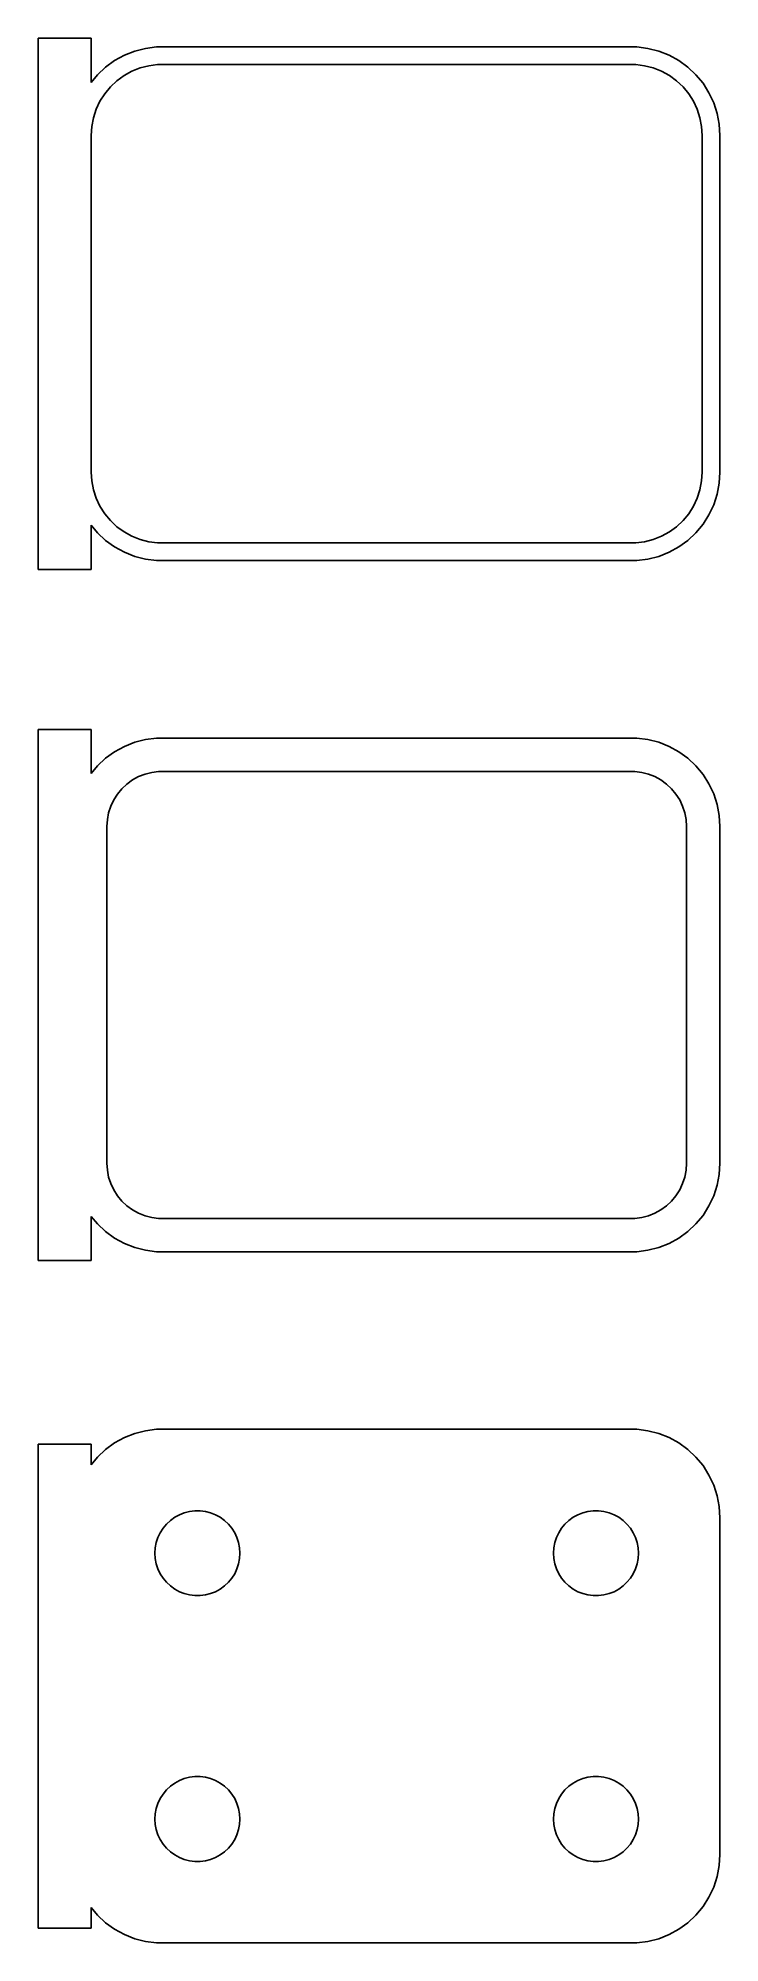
# Model space of a CAD drawing. Header units: metres. Extents: x -20 to 18, y 103 to 210.
import ezdxf

# ---------------------------------------------------------------- set-up
doc = ezdxf.new("R2010")
doc.units = ezdxf.units.M

msp = doc.modelspace()

# ---------------------------------------------------------------- linework, layer by layer
for p, q in [((-17.25, 209.99), (-20.25, 209.99)), ((-20.25, 209.99), (-20.25, 180.01)), ((-17.25, 207.493), (-17.25, 209.99)), ((-15.9291, 208.722), (-16.4371, 208.353)), ((-15.3789, 209.024), (-15.9291, 208.722)), ((-14.7951, 209.255), (-15.3789, 209.024)), ((-14.1869, 209.411), (-14.7951, 209.255)), ((-13.5639, 209.49), (-14.1869, 209.411)), ((13.5639, 209.49), (-13.5639, 209.49)), ((14.1869, 209.411), (13.5639, 209.49)), ((14.7951, 209.255), (14.1869, 209.411)), ((15.3789, 209.024), (14.7951, 209.255)), ((15.9291, 208.722), (15.3789, 209.024)), ((16.4371, 208.353), (15.9291, 208.722)), ((-16.8948, 207.923), (-17.25, 207.493)), ((-16.4371, 208.353), (-16.8948, 207.923)), ((-16.1659, 207.238), (-15.7997, 207.582)), ((-15.7997, 207.582), (-15.3933, 207.877)), ((-15.3933, 207.877), (-14.9531, 208.119)), ((-14.9531, 208.119), (-14.4861, 208.304)), ((-14.4861, 208.304), (-13.9995, 208.429)), ((-13.9995, 208.429), (-13.5012, 208.492)), ((-13.5012, 208.492), (13.5012, 208.492)), ((13.5012, 208.492), (13.9995, 208.429)), ((13.9995, 208.429), (14.4861, 208.304)), ((14.4861, 208.304), (14.9531, 208.119)), ((14.9531, 208.119), (15.3933, 207.877)), ((15.3933, 207.877), (15.7997, 207.582)), ((15.7997, 207.582), (16.1659, 207.238)), ((16.8948, 207.923), (16.4371, 208.353)), ((17.2951, 207.439), (16.8948, 207.923)), ((17.6315, 206.909), (17.2951, 207.439)), ((-16.9691, 205.972), (-16.7552, 206.427)), ((-16.7552, 206.427), (-16.4861, 206.851)), ((-16.4861, 206.851), (-16.1659, 207.238)), ((16.1659, 207.238), (16.4861, 206.851)), ((16.4861, 206.851), (16.7552, 206.427)), ((16.7552, 206.427), (16.9691, 205.972)), ((17.8989, 206.341), (17.6315, 206.909)), ((-17.2184, 205.001), (-17.1243, 205.495)), ((-17.1243, 205.495), (-16.9691, 205.972)), ((16.9691, 205.972), (17.1243, 205.495)), ((17.1243, 205.495), (17.2184, 205.001)), ((18.0929, 205.743), (17.8989, 206.341)), ((18.2106, 205.127), (18.0929, 205.743)), ((-17.25, 204.5), (-17.2184, 205.001)), ((-17.25, 185.5), (-17.25, 204.5)), ((17.2184, 205.001), (17.25, 204.5)), ((17.25, 204.5), (17.25, 185.5)), ((18.25, 204.5), (18.2106, 205.127)), ((18.25, 185.5), (18.25, 204.5)), ((-17.2184, 184.999), (-17.25, 185.5)), ((-17.1243, 184.505), (-17.2184, 184.999)), ((17.2184, 184.999), (17.1243, 184.505)), ((17.25, 185.5), (17.2184, 184.999)), ((18.0929, 184.257), (18.2106, 184.873)), ((18.2106, 184.873), (18.25, 185.5)), ((-16.9691, 184.028), (-17.1243, 184.505)), ((-16.7552, 183.573), (-16.9691, 184.028)), ((16.9691, 184.028), (16.7552, 183.573)), ((17.1243, 184.505), (16.9691, 184.028)), ((17.8989, 183.659), (18.0929, 184.257)), ((-16.4861, 183.149), (-16.7552, 183.573)), ((-16.1659, 182.762), (-16.4861, 183.149)), ((-15.7997, 182.418), (-16.1659, 182.762)), ((16.1659, 182.762), (15.7997, 182.418)), ((16.4861, 183.149), (16.1659, 182.762)), ((16.7552, 183.573), (16.4861, 183.149)), ((17.2951, 182.561), (17.6315, 183.091)), ((17.6315, 183.091), (17.8989, 183.659)), ((-17.25, 182.507), (-16.8948, 182.077)), ((-17.25, 180.01), (-17.25, 182.507)), ((-16.8948, 182.077), (-16.4371, 181.647)), ((-16.4371, 181.647), (-15.9291, 181.278)), ((-15.3933, 182.123), (-15.7997, 182.418)), ((-14.9531, 181.881), (-15.3933, 182.123)), ((-14.4861, 181.696), (-14.9531, 181.881)), ((-13.9995, 181.571), (-14.4861, 181.696)), ((14.4861, 181.696), (13.9995, 181.571)), ((14.9531, 181.881), (14.4861, 181.696)), ((15.3933, 182.123), (14.9531, 181.881)), ((15.7997, 182.418), (15.3933, 182.123)), ((15.9291, 181.278), (16.4371, 181.647)), ((16.4371, 181.647), (16.8948, 182.077)), ((16.8948, 182.077), (17.2951, 182.561)), ((-15.9291, 181.278), (-15.3789, 180.976)), ((-15.3789, 180.976), (-14.7951, 180.745)), ((-14.7951, 180.745), (-14.1869, 180.589)), ((-14.1869, 180.589), (-13.5639, 180.51)), ((-13.5012, 181.508), (-13.9995, 181.571)), ((13.5012, 181.508), (-13.5012, 181.508)), ((13.9995, 181.571), (13.5012, 181.508)), ((13.5639, 180.51), (14.1869, 180.589)), ((14.1869, 180.589), (14.7951, 180.745)), ((14.7951, 180.745), (15.3789, 180.976)), ((15.3789, 180.976), (15.9291, 181.278)), ((-20.25, 180.01), (-17.25, 180.01)), ((-13.5639, 180.51), (13.5639, 180.51)), ((-17.25, 170.979), (-20.25, 170.979)), ((-20.25, 170.979), (-20.25, 141.021)), ((-17.25, 168.493), (-17.25, 170.979)), ((-15.3789, 170.024), (-15.9291, 169.722)), ((-14.7951, 170.255), (-15.3789, 170.024)), ((-14.1869, 170.411), (-14.7951, 170.255)), ((-13.5639, 170.49), (-14.1869, 170.411)), ((13.5639, 170.49), (-13.5639, 170.49)), ((14.1869, 170.411), (13.5639, 170.49)), ((14.7951, 170.255), (14.1869, 170.411)), ((15.3789, 170.024), (14.7951, 170.255)), ((15.9291, 169.722), (15.3789, 170.024)), ((-16.8948, 168.923), (-17.25, 168.493)), ((-16.4371, 169.353), (-16.8948, 168.923)), ((-15.9291, 169.722), (-16.4371, 169.353)), ((16.4371, 169.353), (15.9291, 169.722)), ((16.8948, 168.923), (16.4371, 169.353)), ((17.2951, 168.439), (16.8948, 168.923)), ((-15.5192, 167.631), (-15.2342, 167.899)), ((-15.2342, 167.899), (-14.918, 168.128)), ((-14.918, 168.128), (-14.5754, 168.317)), ((-14.5754, 168.317), (-14.2119, 168.461)), ((-14.2119, 168.461), (-13.8333, 168.558)), ((-13.8333, 168.558), (-13.4454, 168.607)), ((-13.4454, 168.607), (13.4454, 168.607)), ((13.4454, 168.607), (13.8333, 168.558)), ((13.8333, 168.558), (14.2119, 168.461)), ((14.2119, 168.461), (14.5754, 168.317)), ((14.5754, 168.317), (14.918, 168.128)), ((14.918, 168.128), (15.2342, 167.899)), ((15.2342, 167.899), (15.5192, 167.631)), ((17.6315, 167.909), (17.2951, 168.439)), ((17.8989, 167.341), (17.6315, 167.909)), ((-16.2651, 166.274), (-16.1443, 166.646)), ((-16.1443, 166.646), (-15.9779, 167)), ((-15.9779, 167), (-15.7684, 167.33)), ((-15.7684, 167.33), (-15.5192, 167.631)), ((15.5192, 167.631), (15.7684, 167.33)), ((15.7684, 167.33), (15.9779, 167)), ((15.9779, 167), (16.1443, 166.646)), ((16.1443, 166.646), (16.2651, 166.274)), ((18.0929, 166.743), (17.8989, 167.341)), ((18.2106, 166.127), (18.0929, 166.743)), ((-16.3629, 165.5), (-16.3384, 165.89)), ((-16.3384, 165.89), (-16.2651, 166.274)), ((16.2651, 166.274), (16.3384, 165.89)), ((16.3384, 165.89), (16.3629, 165.5)), ((18.25, 165.5), (18.2106, 166.127)), ((-16.3629, 146.5), (-16.3629, 165.5)), ((16.3629, 165.5), (16.3629, 146.5)), ((18.25, 146.5), (18.25, 165.5)), ((-16.3384, 146.11), (-16.3629, 146.5)), ((16.3629, 146.5), (16.3384, 146.11)), ((18.2106, 145.873), (18.25, 146.5)), ((-16.2651, 145.726), (-16.3384, 146.11)), ((-16.1443, 145.354), (-16.2651, 145.726)), ((-15.9779, 145), (-16.1443, 145.354)), ((16.1443, 145.354), (15.9779, 145)), ((16.2651, 145.726), (16.1443, 145.354)), ((16.3384, 146.11), (16.2651, 145.726)), ((17.8989, 144.659), (18.0929, 145.257)), ((18.0929, 145.257), (18.2106, 145.873)), ((-15.7684, 144.67), (-15.9779, 145)), ((-15.5192, 144.369), (-15.7684, 144.67)), ((-15.2342, 144.101), (-15.5192, 144.369)), ((-14.918, 143.872), (-15.2342, 144.101)), ((15.2342, 144.101), (14.918, 143.872)), ((15.5192, 144.369), (15.2342, 144.101)), ((15.7684, 144.67), (15.5192, 144.369)), ((15.9779, 145), (15.7684, 144.67)), ((17.2951, 143.561), (17.6315, 144.091)), ((17.6315, 144.091), (17.8989, 144.659)), ((-17.25, 143.507), (-16.8948, 143.077)), ((-17.25, 141.021), (-17.25, 143.507)), ((-16.8948, 143.077), (-16.4371, 142.647)), ((-14.5754, 143.683), (-14.918, 143.872)), ((-14.2119, 143.539), (-14.5754, 143.683)), ((-13.8333, 143.442), (-14.2119, 143.539)), ((-13.4454, 143.393), (-13.8333, 143.442)), ((13.4454, 143.393), (-13.4454, 143.393)), ((13.8333, 143.442), (13.4454, 143.393)), ((14.2119, 143.539), (13.8333, 143.442)), ((14.5754, 143.683), (14.2119, 143.539)), ((14.918, 143.872), (14.5754, 143.683)), ((16.4371, 142.647), (16.8948, 143.077)), ((16.8948, 143.077), (17.2951, 143.561)), ((-16.4371, 142.647), (-15.9291, 142.278)), ((-15.9291, 142.278), (-15.3789, 141.976)), ((-15.3789, 141.976), (-14.7951, 141.745)), ((14.7951, 141.745), (15.3789, 141.976)), ((15.3789, 141.976), (15.9291, 142.278)), ((15.9291, 142.278), (16.4371, 142.647)), ((-20.25, 141.021), (-17.25, 141.021)), ((-14.7951, 141.745), (-14.1869, 141.589)), ((-14.1869, 141.589), (-13.5639, 141.51)), ((-13.5639, 141.51), (13.5639, 141.51)), ((13.5639, 141.51), (14.1869, 141.589)), ((14.1869, 141.589), (14.7951, 141.745)), ((-14.7951, 131.255), (-15.3789, 131.024)), ((-14.1869, 131.411), (-14.7951, 131.255)), ((-13.5639, 131.49), (-14.1869, 131.411)), ((13.5639, 131.49), (-13.5639, 131.49)), ((14.1869, 131.411), (13.5639, 131.49)), ((14.7951, 131.255), (14.1869, 131.411)), ((15.3789, 131.024), (14.7951, 131.255)), ((-17.25, 130.653), (-20.25, 130.653)), ((-20.25, 130.653), (-20.25, 103.347)), ((-17.25, 129.493), (-17.25, 130.653)), ((-16.4371, 130.353), (-16.8948, 129.923)), ((-15.9291, 130.722), (-16.4371, 130.353)), ((-15.3789, 131.024), (-15.9291, 130.722)), ((15.9291, 130.722), (15.3789, 131.024)), ((16.4371, 130.353), (15.9291, 130.722)), ((16.8948, 129.923), (16.4371, 130.353)), ((-16.8948, 129.923), (-17.25, 129.493)), ((17.2951, 129.439), (16.8948, 129.923)), ((17.6315, 128.909), (17.2951, 129.439)), ((17.8989, 128.341), (17.6315, 128.909)), ((18.0929, 127.743), (17.8989, 128.341)), ((-11.9916, 126.783), (-11.6997, 126.857)), ((-11.6997, 126.857), (-11.4007, 126.895)), ((-11.4007, 126.895), (-11.0993, 126.895)), ((-11.0993, 126.895), (-10.8003, 126.857)), ((-10.8003, 126.857), (-10.5083, 126.783)), ((10.5083, 126.783), (10.8003, 126.857)), ((10.8003, 126.857), (11.0993, 126.895)), ((11.0993, 126.895), (11.4007, 126.895)), ((11.4007, 126.895), (11.6997, 126.857)), ((11.6997, 126.857), (11.9916, 126.783)), ((18.2106, 127.127), (18.0929, 127.743)), ((18.25, 126.5), (18.2106, 127.127)), ((-13.3531, 125.656), (-13.1916, 125.911)), ((-13.1916, 125.911), (-12.9995, 126.143)), ((-12.9995, 126.143), (-12.7798, 126.349)), ((-12.7798, 126.349), (-12.536, 126.526)), ((-12.536, 126.526), (-12.2719, 126.672)), ((-12.2719, 126.672), (-11.9916, 126.783)), ((-10.5083, 126.783), (-10.2281, 126.672)), ((-10.2281, 126.672), (-9.964, 126.526)), ((-9.964, 126.526), (-9.72017, 126.349)), ((-9.72017, 126.349), (-9.50047, 126.143)), ((-9.50047, 126.143), (-9.30835, 125.911)), ((-9.30835, 125.911), (-9.14685, 125.656)), ((9.14685, 125.656), (9.30835, 125.911)), ((9.30835, 125.911), (9.50047, 126.143)), ((9.50047, 126.143), (9.72017, 126.349)), ((9.72017, 126.349), (9.964, 126.526)), ((9.964, 126.526), (10.2281, 126.672)), ((10.2281, 126.672), (10.5083, 126.783)), ((11.9916, 126.783), (12.2719, 126.672)), ((12.2719, 126.672), (12.536, 126.526)), ((12.536, 126.526), (12.7798, 126.349)), ((12.7798, 126.349), (12.9995, 126.143)), ((12.9995, 126.143), (13.1916, 125.911)), ((13.1916, 125.911), (13.3531, 125.656)), ((18.25, 107.5), (18.25, 126.5)), ((-13.65, 124.5), (-13.6311, 124.801)), ((-13.6311, 124.801), (-13.5746, 125.097)), ((-13.5746, 125.097), (-13.4815, 125.383)), ((-13.4815, 125.383), (-13.3531, 125.656)), ((-9.14685, 125.656), (-9.01852, 125.383)), ((-9.01852, 125.383), (-8.9254, 125.097)), ((-8.9254, 125.097), (-8.86891, 124.801)), ((-8.86891, 124.801), (-8.84999, 124.5)), ((8.84999, 124.5), (8.86891, 124.801)), ((8.86891, 124.801), (8.9254, 125.097)), ((8.9254, 125.097), (9.01852, 125.383)), ((9.01852, 125.383), (9.14685, 125.656)), ((13.3531, 125.656), (13.4815, 125.383)), ((13.4815, 125.383), (13.5746, 125.097)), ((13.5746, 125.097), (13.6311, 124.801)), ((13.6311, 124.801), (13.65, 124.5)), ((-13.6311, 124.199), (-13.65, 124.5)), ((-13.5746, 123.903), (-13.6311, 124.199)), ((-13.4815, 123.617), (-13.5746, 123.903)), ((-13.3531, 123.344), (-13.4815, 123.617)), ((-9.01852, 123.617), (-9.14685, 123.344)), ((-8.9254, 123.903), (-9.01852, 123.617)), ((-8.86891, 124.199), (-8.9254, 123.903)), ((-8.84999, 124.5), (-8.86891, 124.199)), ((8.86891, 124.199), (8.84999, 124.5)), ((8.9254, 123.903), (8.86891, 124.199)), ((9.01852, 123.617), (8.9254, 123.903)), ((9.14685, 123.344), (9.01852, 123.617)), ((13.4815, 123.617), (13.3531, 123.344)), ((13.5746, 123.903), (13.4815, 123.617)), ((13.6311, 124.199), (13.5746, 123.903)), ((13.65, 124.5), (13.6311, 124.199)), ((-13.1916, 123.089), (-13.3531, 123.344)), ((-12.9995, 122.857), (-13.1916, 123.089)), ((-12.7798, 122.651), (-12.9995, 122.857)), ((-12.536, 122.474), (-12.7798, 122.651)), ((-9.72017, 122.651), (-9.964, 122.474)), ((-9.50047, 122.857), (-9.72017, 122.651)), ((-9.30835, 123.089), (-9.50047, 122.857)), ((-9.14685, 123.344), (-9.30835, 123.089)), ((9.30835, 123.089), (9.14685, 123.344)), ((9.50047, 122.857), (9.30835, 123.089)), ((9.72017, 122.651), (9.50047, 122.857)), ((9.964, 122.474), (9.72017, 122.651)), ((12.7798, 122.651), (12.536, 122.474)), ((12.9995, 122.857), (12.7798, 122.651)), ((13.1916, 123.089), (12.9995, 122.857)), ((13.3531, 123.344), (13.1916, 123.089)), ((-12.2719, 122.328), (-12.536, 122.474)), ((-11.9916, 122.217), (-12.2719, 122.328)), ((-11.6997, 122.143), (-11.9916, 122.217)), ((-11.4007, 122.105), (-11.6997, 122.143)), ((-11.0993, 122.105), (-11.4007, 122.105)), ((-10.8003, 122.143), (-11.0993, 122.105)), ((-10.5083, 122.217), (-10.8003, 122.143)), ((-10.2281, 122.328), (-10.5083, 122.217)), ((-9.964, 122.474), (-10.2281, 122.328)), ((10.2281, 122.328), (9.964, 122.474)), ((10.5083, 122.217), (10.2281, 122.328)), ((10.8003, 122.143), (10.5083, 122.217)), ((11.0993, 122.105), (10.8003, 122.143)), ((11.4007, 122.105), (11.0993, 122.105)), ((11.6997, 122.143), (11.4007, 122.105)), ((11.9916, 122.217), (11.6997, 122.143)), ((12.2719, 122.328), (11.9916, 122.217)), ((12.536, 122.474), (12.2719, 122.328)), ((-12.2719, 111.672), (-11.9916, 111.783)), ((-11.9916, 111.783), (-11.6997, 111.857)), ((-11.6997, 111.857), (-11.4007, 111.895)), ((-11.4007, 111.895), (-11.0993, 111.895)), ((-11.0993, 111.895), (-10.8003, 111.857)), ((-10.8003, 111.857), (-10.5083, 111.783)), ((-10.5083, 111.783), (-10.2281, 111.672)), ((10.2281, 111.672), (10.5083, 111.783)), ((10.5083, 111.783), (10.8003, 111.857)), ((10.8003, 111.857), (11.0993, 111.895)), ((11.0993, 111.895), (11.4007, 111.895)), ((11.4007, 111.895), (11.6997, 111.857)), ((11.6997, 111.857), (11.9916, 111.783)), ((11.9916, 111.783), (12.2719, 111.672)), ((-13.3531, 110.656), (-13.1916, 110.911)), ((-13.1916, 110.911), (-12.9995, 111.143)), ((-12.9995, 111.143), (-12.7798, 111.349)), ((-12.7798, 111.349), (-12.536, 111.526)), ((-12.536, 111.526), (-12.2719, 111.672)), ((-10.2281, 111.672), (-9.964, 111.526)), ((-9.964, 111.526), (-9.72017, 111.349)), ((-9.72017, 111.349), (-9.50047, 111.143)), ((-9.50047, 111.143), (-9.30835, 110.911)), ((-9.30835, 110.911), (-9.14685, 110.656)), ((9.14685, 110.656), (9.30835, 110.911)), ((9.30835, 110.911), (9.50047, 111.143)), ((9.50047, 111.143), (9.72017, 111.349)), ((9.72017, 111.349), (9.964, 111.526)), ((9.964, 111.526), (10.2281, 111.672)), ((12.2719, 111.672), (12.536, 111.526)), ((12.536, 111.526), (12.7798, 111.349)), ((12.7798, 111.349), (12.9995, 111.143)), ((12.9995, 111.143), (13.1916, 110.911)), ((13.1916, 110.911), (13.3531, 110.656)), ((-13.65, 109.5), (-13.6311, 109.801)), ((-13.6311, 109.801), (-13.5746, 110.097)), ((-13.5746, 110.097), (-13.4815, 110.383)), ((-13.4815, 110.383), (-13.3531, 110.656)), ((-9.14685, 110.656), (-9.01852, 110.383)), ((-9.01852, 110.383), (-8.9254, 110.097)), ((-8.9254, 110.097), (-8.86891, 109.801)), ((-8.86891, 109.801), (-8.84999, 109.5)), ((8.84999, 109.5), (8.86891, 109.801)), ((8.86891, 109.801), (8.9254, 110.097)), ((8.9254, 110.097), (9.01852, 110.383)), ((9.01852, 110.383), (9.14685, 110.656)), ((13.3531, 110.656), (13.4815, 110.383)), ((13.4815, 110.383), (13.5746, 110.097)), ((13.5746, 110.097), (13.6311, 109.801)), ((13.6311, 109.801), (13.65, 109.5)), ((-13.6311, 109.199), (-13.65, 109.5)), ((-13.5746, 108.903), (-13.6311, 109.199)), ((-13.4815, 108.617), (-13.5746, 108.903)), ((-13.3531, 108.344), (-13.4815, 108.617)), ((-9.01852, 108.617), (-9.14685, 108.344)), ((-8.9254, 108.903), (-9.01852, 108.617)), ((-8.86891, 109.199), (-8.9254, 108.903)), ((-8.84999, 109.5), (-8.86891, 109.199)), ((8.86891, 109.199), (8.84999, 109.5)), ((8.9254, 108.903), (8.86891, 109.199)), ((9.01852, 108.617), (8.9254, 108.903)), ((9.14685, 108.344), (9.01852, 108.617)), ((13.4815, 108.617), (13.3531, 108.344)), ((13.5746, 108.903), (13.4815, 108.617)), ((13.6311, 109.199), (13.5746, 108.903)), ((13.65, 109.5), (13.6311, 109.199)), ((-13.1916, 108.089), (-13.3531, 108.344)), ((-12.9995, 107.857), (-13.1916, 108.089)), ((-12.7798, 107.651), (-12.9995, 107.857)), ((-12.536, 107.474), (-12.7798, 107.651)), ((-9.72017, 107.651), (-9.964, 107.474)), ((-9.50047, 107.857), (-9.72017, 107.651)), ((-9.30835, 108.089), (-9.50047, 107.857)), ((-9.14685, 108.344), (-9.30835, 108.089)), ((9.30835, 108.089), (9.14685, 108.344)), ((9.50047, 107.857), (9.30835, 108.089)), ((9.72017, 107.651), (9.50047, 107.857)), ((9.964, 107.474), (9.72017, 107.651)), ((12.7798, 107.651), (12.536, 107.474)), ((12.9995, 107.857), (12.7798, 107.651)), ((13.1916, 108.089), (12.9995, 107.857)), ((13.3531, 108.344), (13.1916, 108.089)), ((18.2106, 106.873), (18.25, 107.5)), ((-12.2719, 107.328), (-12.536, 107.474)), ((-11.9916, 107.217), (-12.2719, 107.328)), ((-11.6997, 107.143), (-11.9916, 107.217)), ((-11.4007, 107.105), (-11.6997, 107.143)), ((-11.0993, 107.105), (-11.4007, 107.105)), ((-10.8003, 107.143), (-11.0993, 107.105)), ((-10.5083, 107.217), (-10.8003, 107.143)), ((-10.2281, 107.328), (-10.5083, 107.217)), ((-9.964, 107.474), (-10.2281, 107.328)), ((10.2281, 107.328), (9.964, 107.474)), ((10.5083, 107.217), (10.2281, 107.328)), ((10.8003, 107.143), (10.5083, 107.217)), ((11.0993, 107.105), (10.8003, 107.143)), ((11.4007, 107.105), (11.0993, 107.105)), ((11.6997, 107.143), (11.4007, 107.105)), ((11.9916, 107.217), (11.6997, 107.143)), ((12.2719, 107.328), (11.9916, 107.217)), ((12.536, 107.474), (12.2719, 107.328)), ((18.0929, 106.257), (18.2106, 106.873)), ((17.6315, 105.091), (17.8989, 105.659)), ((17.8989, 105.659), (18.0929, 106.257)), ((-17.25, 103.347), (-17.25, 104.507)), ((-17.25, 104.507), (-16.8948, 104.077)), ((16.8948, 104.077), (17.2951, 104.561)), ((17.2951, 104.561), (17.6315, 105.091)), ((-20.25, 103.347), (-17.25, 103.347)), ((-16.8948, 104.077), (-16.4371, 103.647)), ((-16.4371, 103.647), (-15.9291, 103.278)), ((-15.9291, 103.278), (-15.3789, 102.976)), ((15.3789, 102.976), (15.9291, 103.278)), ((15.9291, 103.278), (16.4371, 103.647)), ((16.4371, 103.647), (16.8948, 104.077)), ((-15.3789, 102.976), (-14.7951, 102.745)), ((-14.7951, 102.745), (-14.1869, 102.589)), ((-14.1869, 102.589), (-13.5639, 102.51)), ((-13.5639, 102.51), (13.5639, 102.51)), ((13.5639, 102.51), (14.1869, 102.589)), ((14.1869, 102.589), (14.7951, 102.745)), ((14.7951, 102.745), (15.3789, 102.976))]:
    msp.add_line(p, q)

doc.saveas('drawing.dxf')
